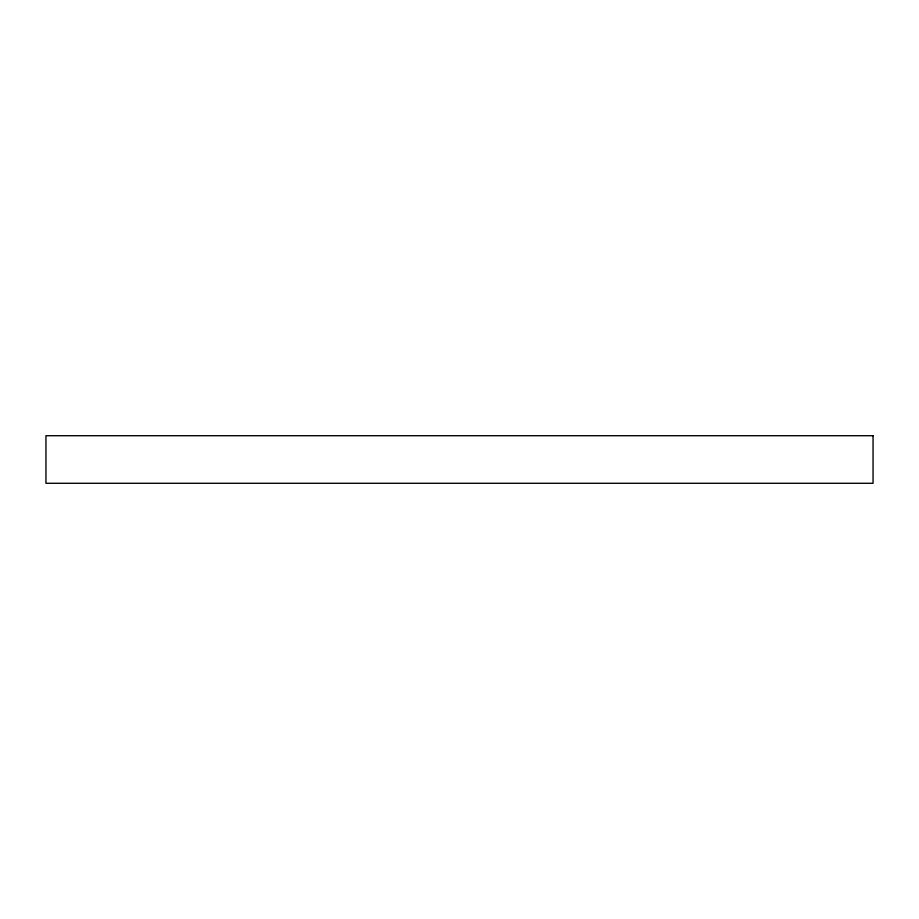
<?xml version="1.0" encoding="UTF-8"?>
<svg xmlns="http://www.w3.org/2000/svg" width="919" height="919" viewBox="0 0 919 919"><rect width="100%" height="100%" fill="white"/><g stroke="black" fill="none" stroke-linecap="round" stroke-linejoin="round"><path stroke-width="1.38" d="M873.05 435.709L45.95 435.709L45.95 483.291L873.05 483.291L873.05 435.709"/></g></svg>
